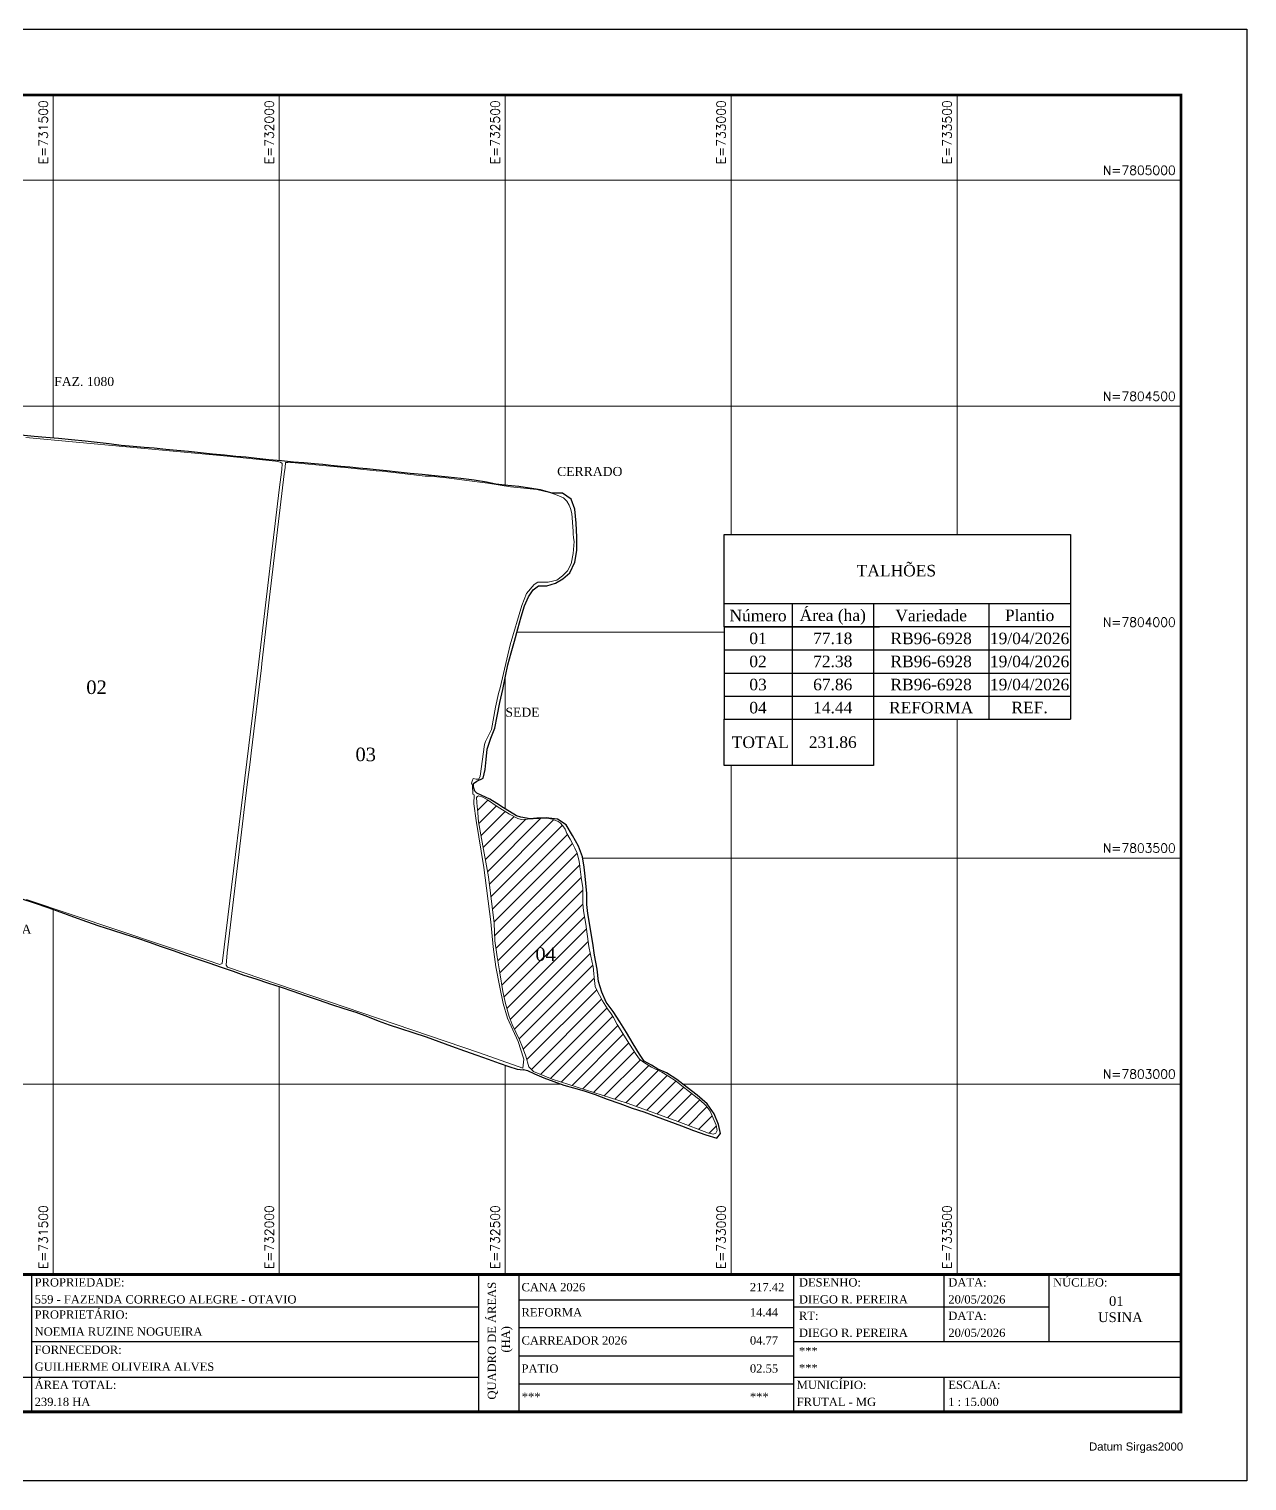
# Model space of a CAD drawing. Extents: x 729598 to 734142, y 7802122 to 7805334.
# Drawn here: x 731447 to 734142, y 7802122 to 7805334 of the extents above; entities that cross this region are included whole.
import ezdxf
from ezdxf.enums import TextEntityAlignment as Align

# ---------------------------------------------------------------- set-up
doc = ezdxf.new("R2010")
doc.units = 0
doc.linetypes.add('DASHED2', pattern=[0.375, 0.25, -0.125])
doc.layers.add('0114000559', color=1, linetype='Continuous', lineweight=25)
doc.layers.add('MALHA', color=8, linetype='Continuous', lineweight=9)
for name, color, linetype in [('0114000559002', 5, 'Continuous'), ('0114000559003', 5, 'Continuous'), ('0114000559015', 5, 'Continuous'), ('FOLHA', 5, 'Continuous'), ('NUMERAÇÕES', 7, 'Continuous'), ('TABELAS', 7, 'Continuous'), ('texto', 7, 'Continuous')]:
    doc.layers.add(name, color=color, linetype=linetype)
doc.layers.add('NUMERAÇÕES DOS TALHÕES', color=7, linetype='Continuous', true_color=0xffffff)
doc.styles.add('AGROCAD', font='romans.shx')
doc.styles.add('AREAS', font='times.ttf')
doc.styles.add('marcelo', font='arial.ttf')

# ---------------------------------------------------------------- blocks, each defined once
blk = doc.blocks.new('area_de_talhao')
at = {"layer": 'NUMERAÇÕES', "linetype": 'Continuous', "style": 'AREAS'}
blk.add_attdef('NRO', text='', height=20, dxfattribs=at).set_placement((0, 6.1), align=Align.CENTER)
blk = doc.blocks.new('coordi')
at = {"layer": 'MALHA', "linetype": 'Continuous', "style": 'AGROCAD'}
blk.add_attdef('COORDI', (6, 6), '', height=10, dxfattribs=at)
blk = doc.blocks.new('coordf')
at = {"layer": 'MALHA', "linetype": 'Continuous', "style": 'AGROCAD'}
blk.add_attdef('COORDF', text='', height=10, dxfattribs=at).set_placement((-6, 6), align=Align.RIGHT)

msp = doc.modelspace()

# ---------------------------------------------------------------- hatches: boundary and pattern name
at = {"layer": 'NUMERAÇÕES DOS TALHÕES', "linetype": 'DASHED2', "ltscale": 100}
h = msp.add_hatch(dxfattribs=at)
h.set_pattern_fill('ANSI31', color=5, scale=7)
h.paths.add_polyline_path([(732702.6, 7803209.3), (732699.5, 7803215.5), (732697.7, 7803229.2), (732696.3, 7803243.7), (732695, 7803260.3), (732692.3, 7803268.9), (732685.3, 7803304.5), (732678.6, 7803353.6), (732673.2, 7803383.1), (732671.9, 7803399.6), (732672.2, 7803413.5), (732671.7, 7803435), (732668.8, 7803452.2), (732666.4, 7803475.8), (732664.1, 7803492.3), (732659.6, 7803510.8), (732654.6, 7803521.8), (732649.4, 7803531.9), (732643.7, 7803541.7), (732636.8, 7803554.3), (732632.8, 7803564.1), (732628.1, 7803571.5), (732621.9, 7803578), (732617.4, 7803580.8), (732604.8, 7803585.8), (732592, 7803588.6), (732574.9, 7803587.9), (732549.4, 7803585.9), (732535.6, 7803585.3), (732527.9, 7803587.8), (732509.4, 7803597.4), (732482.1, 7803613.8), (732460.9, 7803628.6), (732450.9, 7803634.5), (732440.8, 7803637.4), (732436.4, 7803634.5), (732437.1, 7803622.6), (732439.5, 7803600.3), (732441.5, 7803580.2), (732448, 7803543.3), (732463.1, 7803458.7), (732476, 7803356.2), (732477.6, 7803316.9), (732482.3, 7803281.3), (732488.4, 7803246.2), (732494.7, 7803205), (732500.6, 7803178), (732509, 7803149.1), (732515.8, 7803131.9), (732532.1, 7803098.1), (732538.4, 7803081.4), (732546, 7803061.4), (732552.6, 7803038.1), (732562.6, 7803027.9), (732603.8, 7803011), (732770.2, 7802957.5), (732884.1, 7802916.6), (732950.2, 7802891.6), (732961.2, 7802889.3), (732966.6, 7802891.2), (732969.6, 7802897.4), (732967.3, 7802909.3), (732954.1, 7802940), (732945.1, 7802951.7), (732930, 7802966.1), (732925.3, 7802969.8), (732891, 7802996.3), (732878.4, 7803006), (732860.3, 7803018.1), (732846.5, 7803026.5), (732824.1, 7803037.4), (732805.9, 7803048.1), (732797.6, 7803055.1), (732789.7, 7803065.3), (732775.1, 7803088.3), (732748, 7803131.9), (732739.8, 7803147.5), (732734.4, 7803155.7), (732726.5, 7803166.1), (732715.2, 7803184)])
h.paths.add_polyline_path([(732560, 7803264.3), (732619.5, 7803264.3), (732619.5, 7803310), (732560, 7803310)], flags=24)

# ---------------------------------------------------------------- linework, layer by layer
at = {"layer": '0114000559', "color": 1, "linetype": 'Continuous'}
msp.add_lwpolyline([(731428.3, 7803410.8), (731457.7, 7803400.6), (731488.1, 7803390.3), (731516.8, 7803380), (731544.8, 7803370.2), (731573.7, 7803360), (731601.4, 7803349.9), (731629.4, 7803340.9), (731658.6, 7803332), (731686.9, 7803322.5), (731712.7, 7803313.6), (731739, 7803304.7), (731765.6, 7803295.2), (731791.8, 7803285.8), (731818, 7803276.9), (731844.5, 7803267.9), (731871.4, 7803258.8), (731898.6, 7803249.5), (731922.1, 7803241.2), (731948.6, 7803232.7), (731976.8, 7803223.1), (732004.3, 7803214), (732030.6, 7803205.3), (732057.6, 7803195.9), (732086.2, 7803186.2), (732115.6, 7803176.1), (732143.2, 7803166.9), (732169.4, 7803158.7), (732195.6, 7803149.6), (732219.4, 7803139.8), (732243.5, 7803131.3), (732268.9, 7803123.2), (732295.7, 7803114), (732325, 7803104.2), (732353.5, 7803094.4), (732381.4, 7803084), (732410.1, 7803073.8), (732437.3, 7803064.2), (732462.7, 7803055.2), (732487, 7803046.4), (732508.3, 7803038.8), (732526.7, 7803033.1), (732539.7, 7803031.6), (732540.5, 7803031.9), (732549.3, 7803030), (732564.9, 7803022.6), (732585.8, 7803014), (732607.9, 7803005.4), (732629.7, 7802997.7), (732651.3, 7802991.3), (732674.8, 7802984.7), (732699.4, 7802976.6), (732726.1, 7802966.8), (732753.7, 7802956.6), (732781.5, 7802946.7), (732807.1, 7802938.2), (732834.5, 7802928), (732862.4, 7802918), (732890.3, 7802907.4), (732916.7, 7802897.5), (732944.5, 7802887.4), (732968.5, 7802880.5), (732976.8, 7802890.4), (732972.2, 7802910.6), (732962.3, 7802934.2), (732947.3, 7802956.3), (732925, 7802975.1), (732902.9, 7802992.7), (732879.8, 7803010.1), (732857.1, 7803024.8), (732838.1, 7803032.6), (732823.7, 7803041.4), (732807.8, 7803050.3), (732797.4, 7803066.2), (732783.6, 7803088.7), (732768.3, 7803113.9), (732754, 7803137.3), (732739.2, 7803160.3), (732723.9, 7803181.4), (732713.8, 7803203.5), (732706.8, 7803227.2), (732703.7, 7803254.4), (732697.5, 7803285.3), (732694.4, 7803311.4), (732683, 7803377.4), (732680.9, 7803397), (732680.6, 7803421.5), (732678.9, 7803444.2), (732676.9, 7803460), (732675.2, 7803479.7), (732671.1, 7803502.5), (732662.1, 7803526.4), (732648.8, 7803550.1), (732635.2, 7803573.5), (732615.6, 7803585.9), (732591.1, 7803588.9), (732570.2, 7803588.5), (732555.3, 7803587.1), (732534.6, 7803590.2), (732525.2, 7803593.7), (732510.1, 7803602.8), (732496.5, 7803611.3), (732481.7, 7803620.5), (732466.3, 7803630.2), (732437.4, 7803643.6), (732433.2, 7803647.7), (732430, 7803656.8), (732430.4, 7803665), (732437.8, 7803670.5), (732451.5, 7803676.7), (732455.9, 7803695.9), (732457.8, 7803718.4), (732460.6, 7803741.2), (732468.4, 7803765), (732477.2, 7803787.4), (732482.6, 7803814.3), (732488.5, 7803844.1), (732495.1, 7803873.3), (732501.1, 7803902.5), (732506.4, 7803927.7), (732513.3, 7803954), (732521.1, 7803979.9), (732528.2, 7804007.1), (732535.3, 7804033.6), (732542.6, 7804057.8), (732551.5, 7804078.2), (732561.9, 7804093.8), (732574.1, 7804102.2), (732592.3, 7804102.6), (732611.4, 7804108.2), (732628.1, 7804118.2), (732643.6, 7804131.4), (732654.2, 7804154.6), (732659, 7804180.3), (732658.6, 7804210.1), (732656.9, 7804240.7), (732654.3, 7804271.8), (732646, 7804294.2), (732627.3, 7804307.4), (732604.5, 7804307.8), (732578.4, 7804314.9), (732554.1, 7804318.6), (732530.2, 7804322.3), (732505.7, 7804324.5), (732479.7, 7804327.7), (732459, 7804331.7), (732431.2, 7804336.4), (732402, 7804339.8), (732373.8, 7804343.1), (732344.2, 7804345.7), (732316.6, 7804348.4), (732289.9, 7804351.3), (732263.6, 7804353.9), (732237.3, 7804357.1), (732215, 7804359.1), (732195.1, 7804361), (732175.9, 7804362.7), (732156.6, 7804364.7), (732136.4, 7804366.7), (732114.6, 7804369), (732096.5, 7804371.1), (732078.1, 7804372.7), (732054.7, 7804374.2), (732032, 7804375.7), (732005.3, 7804378.8), (731977.5, 7804381), (731950.9, 7804384.2), (731926, 7804386.8), (731904.4, 7804388.9), (731879.3, 7804391.8), (731852.3, 7804393.9), (731825.9, 7804396.7), (731799.2, 7804399.5), (731774, 7804401.9), (731749, 7804404.1), (731723.6, 7804406.8), (731701, 7804408.8), (731677.2, 7804410.9), (731650.4, 7804413.2), (731624, 7804416.6), (731597.7, 7804419.3), (731570.5, 7804422.8), (731540.6, 7804425.8), (731511.6, 7804428.6), (731484, 7804430.9), (731458.1, 7804433.1), (731428.4, 7804435.8)], dxfattribs=at)
at = {"layer": '0114000559002', "lineweight": 20}
msp.add_lwpolyline([(731439.4, 7804430.9), (731885, 7804389.1), (731991.8, 7804378), (732003, 7804376.2), (732006.6, 7804373.1), (732005.8, 7804359.9), (731999.8, 7804315.1), (731982.6, 7804165.7), (731941.4, 7803815.4), (731873.7, 7803266.9), (731868.6, 7803264.2), (731840.5, 7803274.1), (731441.2, 7803408.6)], dxfattribs=at)
at = {"layer": '0114000559003', "lineweight": 20}
msp.add_lwpolyline([(731882.8, 7803262.8), (731884.8, 7803290.6), (731929.2, 7803662.8), (731935.8, 7803712), (731937.9, 7803732.2), (731960.7, 7803921.3), (731961.7, 7803930.3), (731979, 7804077.5), (732011, 7804350.1), (732013.5, 7804364.6), (732013.9, 7804375), (732019.3, 7804375.6), (732035.2, 7804374.3), (732049.6, 7804373.1), (732143.9, 7804364.1), (732152.4, 7804363.4), (732215, 7804357.1), (732227.8, 7804356.4), (732323.5, 7804345.4), (732336.6, 7804344.7), (732355.6, 7804343.1), (732370.3, 7804341.4), (732437.9, 7804332.7), (732461.6, 7804329.7), (732512.2, 7804321.6), (732570, 7804315.3), (732598.4, 7804309.2), (732611.6, 7804304.8), (732629.4, 7804297.1), (732636.9, 7804290), (732641.9, 7804281.2), (732644.4, 7804273.4), (732647.7, 7804262.3), (732650.9, 7804223.3), (732650.9, 7804217.5), (732651.7, 7804208.4), (732652.6, 7804200.2), (732650.3, 7804173.9), (732646.4, 7804150.8), (732638.3, 7804135.8), (732627.3, 7804124.3), (732614.5, 7804114.6), (732595, 7804110.5), (732572.8, 7804110.3), (732564.2, 7804105.6), (732547.2, 7804085.1), (732536.8, 7804058.8), (732511.5, 7803972.2), (732489.1, 7803876.4), (732485.5, 7803864.1), (732479.1, 7803833.9), (732470.2, 7803784.3), (732456.7, 7803758.2), (732454.1, 7803751), (732445.2, 7803681.2), (732441.9, 7803674.8), (732436, 7803674.5), (732429.7, 7803676), (732426.8, 7803670.5), (732425.6, 7803665.5), (732427.7, 7803660.6), (732428.5, 7803641.1), (732431.6, 7803640), (732431.1, 7803619.8), (732436, 7803583.3), (732453.1, 7803478.8), (732468.3, 7803358.8), (732473.9, 7803303.3), (732479.6, 7803259), (732488.3, 7803214.7), (732495.6, 7803178.4), (732505.3, 7803145.4), (732528.9, 7803093.9), (732540.5, 7803057.4), (732541.6, 7803055), (732539, 7803035), (732443.3, 7803069), (731885.5, 7803258.4)], close=True, dxfattribs=at)
at = {"layer": '0114000559015', "lineweight": 20}
msp.add_lwpolyline([(732546, 7803061.4), (732552.6, 7803038.1), (732562.6, 7803027.9), (732603.8, 7803011), (732770.2, 7802957.5), (732884.1, 7802916.6), (732950.2, 7802891.6), (732961.2, 7802889.3), (732966.6, 7802891.2), (732969.6, 7802897.4), (732967.3, 7802909.3), (732954.1, 7802940), (732945.1, 7802951.7), (732930, 7802966.1), (732925.3, 7802969.8), (732891, 7802996.3), (732878.4, 7803006), (732860.3, 7803018.1), (732846.5, 7803026.5), (732824.1, 7803037.4), (732805.9, 7803048.1), (732797.6, 7803055.1), (732789.7, 7803065.3), (732775.1, 7803088.3), (732748, 7803131.9), (732739.8, 7803147.5), (732734.4, 7803155.7), (732726.5, 7803166.1), (732715.2, 7803184), (732702.6, 7803209.3), (732699.5, 7803215.5), (732697.7, 7803229.2), (732696.3, 7803243.7), (732695, 7803260.3), (732692.3, 7803268.9), (732685.3, 7803304.5), (732678.6, 7803353.6), (732673.2, 7803383.1), (732671.9, 7803399.6), (732672.2, 7803413.5), (732671.7, 7803435), (732668.8, 7803452.2), (732666.4, 7803475.8), (732664.1, 7803492.3), (732659.6, 7803510.8), (732654.6, 7803521.8), (732649.4, 7803531.9), (732643.7, 7803541.7), (732636.8, 7803554.3), (732632.8, 7803564.1), (732628.1, 7803571.5), (732621.9, 7803578), (732617.4, 7803580.8), (732604.8, 7803585.8), (732592, 7803588.6), (732574.9, 7803587.9), (732549.4, 7803585.9), (732535.6, 7803585.3), (732527.9, 7803587.8), (732509.4, 7803597.4), (732482.1, 7803613.8), (732460.9, 7803628.6), (732450.9, 7803634.5), (732440.8, 7803637.4), (732436.4, 7803634.5), (732437.1, 7803622.6), (732439.5, 7803600.3), (732441.5, 7803580.2), (732448, 7803543.3), (732463.1, 7803458.7), (732476, 7803356.2), (732477.6, 7803316.9), (732482.3, 7803281.3), (732488.4, 7803246.2), (732494.7, 7803205), (732500.6, 7803178), (732509, 7803149.1), (732515.8, 7803131.9), (732532.1, 7803098.1), (732538.4, 7803081.4), (732546, 7803061.4)], close=True, dxfattribs=at)
at = {"layer": 'FOLHA', "color": 5}
msp.add_lwpolyline([(734141.6, 7802121.7), (729597.5, 7802121.7), (729597.5, 7805334.4), (734141.6, 7805334.4)], close=True, dxfattribs=at)
at = {"layer": 'FOLHA', "color": 5, "const_width": 6.12}
for points in [[(729750.4, 7805188.7), (733995.8, 7805188.7), (733995.8, 7802274.6), (729750.4, 7802274.6)], [(731088.2, 7802578.5), (733995.8, 7802578.5), (733995.8, 7802274.6), (731088.2, 7802274.6)]]:
    msp.add_lwpolyline(points, close=True, dxfattribs=at)
at = {"layer": 'FOLHA', "color": 5}
for points in [[(731451.7, 7802578.5), (731451.7, 7802274.6)], [(732440.9, 7802578.5), (732440.9, 7802274.6)], [(732531.2, 7802274.3), (732531.2, 7802578.5)], [(733138, 7802578.5), (733138, 7802274.6)], [(733471, 7802578.5), (733471, 7802430.8)], [(733703, 7802578.5), (733702.9, 7802429.4)], [(732531.6, 7802522.7), (733138, 7802522.7)], [(731451.7, 7802507.2), (732440.9, 7802507.2)], [(733138.7, 7802507.2), (733701.7, 7802507.2)], [(733138, 7802460.6), (732531.6, 7802460.6)], [(732440.9, 7802429.5), (731451.7, 7802429.5)], [(733995.8, 7802429.4), (733138.7, 7802429.5)], [(732531.6, 7802398.4), (733138, 7802398.4)], [(731088.2, 7802351.7), (732440.9, 7802351.7)], [(733138, 7802336.2), (732531.6, 7802336.2)], [(733138.7, 7802351.7), (733995.8, 7802351.7)], [(733471, 7802351.7), (733471, 7802275.3)]]:
    msp.add_lwpolyline(points, dxfattribs=at)
at = {"layer": 'MALHA'}
for points in [[(731500, 7804429.6), (731500, 7805188.7)], [(732000, 7804379.2), (732000, 7805188.7)], [(732500, 7804325.2), (732500, 7805188.7)], [(733000, 7804216), (733000, 7805188.7)], [(733500, 7804216), (733500, 7805188.7)], [(730768.9, 7805000), (733995.8, 7805000)], [(730779.6, 7804500), (733995.8, 7804500)], [(732526.3, 7804000), (732984.4, 7804000)], [(732500, 7803609.1), (732500, 7803897)], [(733500, 7802578.5), (733500, 7803807.4)], [(733000, 7802578.5), (733000, 7803705.2)], [(732671.5, 7803500), (733995.8, 7803500)], [(731500, 7802578.5), (731500, 7803386)], [(732000, 7802578.5), (732000, 7803215.4)], [(732500, 7802578.5), (732500, 7803041.8)], [(729750.4, 7803000), (732623.2, 7803000)], [(732893.2, 7803000), (733995.8, 7803000)]]:
    msp.add_lwpolyline(points, dxfattribs=at)
at = {"layer": 'TABELAS'}
for p, q in [((732984.4, 7804011.7), (732984.4, 7804216)), ((732984.4, 7804216), (733750.9, 7804216)), ((733750.9, 7804216), (733750.9, 7803960.6)), ((733750.9, 7804062.8), (732984.4, 7804062.8)), ((733134.9, 7804062.8), (733134.9, 7804011.7)), ((733315, 7804062.8), (733315, 7804011.7)), ((733570.4, 7804062.8), (733570.4, 7804011.7)), ((732984.4, 7804011.7), (732984.4, 7803960.6)), ((732984.4, 7804011.7), (733328.7, 7804011.7)), ((733750.9, 7804011.7), (732984.4, 7804011.7)), ((733134.9, 7804011.7), (733134.9, 7803960.6)), ((733315, 7804011.7), (733315, 7803960.6)), ((733570.4, 7804011.7), (733570.4, 7803960.6)), ((733570.4, 7804011.7), (733570.4, 7803960.6)), ((733750.9, 7804011.7), (733750.9, 7803960.6)), ((732984.4, 7803960.6), (732984.4, 7803909.5)), ((732984.4, 7803960.6), (733750.9, 7803960.6)), ((733134.9, 7803960.6), (733134.9, 7803909.5)), ((733315, 7803960.6), (733315, 7803909.5)), ((733570.4, 7803960.6), (733570.4, 7803909.5)), ((733570.4, 7803960.6), (733570.4, 7803909.5)), ((733750.9, 7803960.6), (733750.9, 7803909.5)), ((732984.4, 7803909.5), (732984.4, 7803858.5)), ((732984.4, 7803909.5), (733750.9, 7803909.5)), ((733134.9, 7803909.5), (733134.9, 7803858.5)), ((733315, 7803909.5), (733315, 7803858.5)), ((733570.4, 7803909.5), (733570.4, 7803858.5)), ((733570.4, 7803909.5), (733570.4, 7803858.5)), ((733750.9, 7803909.5), (733750.9, 7803858.5)), ((732984.4, 7803858.5), (732984.4, 7803807.4)), ((732984.4, 7803858.5), (733750.9, 7803858.5)), ((733134.9, 7803858.5), (733134.9, 7803807.4)), ((733315, 7803858.5), (733315, 7803807.4)), ((733570.4, 7803858.5), (733570.4, 7803807.4)), ((733570.4, 7803858.5), (733570.4, 7803807.4)), ((733750.9, 7803858.5), (733750.9, 7803807.4)), ((732984.4, 7803705.2), (732984.4, 7803807.4)), ((732984.4, 7803807.4), (733750.9, 7803807.4)), ((733134.9, 7803807.4), (733134.9, 7803705.2)), ((733315, 7803807.4), (733315, 7803705.2)), ((733315, 7803705.2), (732984.4, 7803705.2))]:
    msp.add_line(p, q, dxfattribs=at)

# ---------------------------------------------------------------- block references
at = {"layer": 'MALHA', "linetype": 'DASHED2', "ltscale": 100}
ref = msp.add_blockref('coordf', (731500, 7805188.7), dxfattribs=dict(at, xscale=2, yscale=2, rotation=90))
ref.add_attrib('COORDF', 'E=731500', dxfattribs={"linetype": 'DASHED2', "ltscale": 100, "height": 20, "rotation": 90, "style": 'AGROCAD'}).set_placement((731488, 7805176.7), align=Align.RIGHT)
ref = msp.add_blockref('coordf', (732000, 7805188.7), dxfattribs=dict(at, xscale=2, yscale=2, rotation=90))
ref.add_attrib('COORDF', 'E=732000', dxfattribs={"linetype": 'DASHED2', "ltscale": 100, "height": 20, "rotation": 90, "style": 'AGROCAD'}).set_placement((731988, 7805176.7), align=Align.RIGHT)
ref = msp.add_blockref('coordf', (732500, 7805188.7), dxfattribs=dict(at, xscale=2, yscale=2, rotation=90))
ref.add_attrib('COORDF', 'E=732500', dxfattribs={"linetype": 'DASHED2', "ltscale": 100, "height": 20, "rotation": 90, "style": 'AGROCAD'}).set_placement((732488, 7805176.7), align=Align.RIGHT)
ref = msp.add_blockref('coordf', (733000, 7805188.7), dxfattribs=dict(at, xscale=2, yscale=2, rotation=90))
ref.add_attrib('COORDF', 'E=733000', dxfattribs={"linetype": 'DASHED2', "ltscale": 100, "height": 20, "rotation": 90, "style": 'AGROCAD'}).set_placement((732988, 7805176.7), align=Align.RIGHT)
ref = msp.add_blockref('coordf', (733500, 7805188.7), dxfattribs=dict(at, xscale=2, yscale=2, rotation=90))
ref.add_attrib('COORDF', 'E=733500', dxfattribs={"linetype": 'DASHED2', "ltscale": 100, "height": 20, "rotation": 90, "style": 'AGROCAD'}).set_placement((733488, 7805176.7), align=Align.RIGHT)
ref = msp.add_blockref('coordf', (733995.8, 7805000), dxfattribs=dict(at, xscale=2, yscale=2))
ref.add_attrib('COORDF', 'N=7805000', dxfattribs={"linetype": 'DASHED2', "ltscale": 100, "height": 20, "style": 'AGROCAD'}).set_placement((733983.8, 7805012), align=Align.RIGHT)
ref = msp.add_blockref('coordf', (733995.8, 7804500), dxfattribs=dict(at, xscale=2, yscale=2))
ref.add_attrib('COORDF', 'N=7804500', dxfattribs={"linetype": 'DASHED2', "ltscale": 100, "height": 20, "style": 'AGROCAD'}).set_placement((733983.8, 7804512), align=Align.RIGHT)
ref = msp.add_blockref('coordf', (733995.8, 7804000), dxfattribs=dict(at, xscale=2, yscale=2))
ref.add_attrib('COORDF', 'N=7804000', dxfattribs={"linetype": 'DASHED2', "ltscale": 100, "height": 20, "style": 'AGROCAD'}).set_placement((733983.8, 7804012), align=Align.RIGHT)
ref = msp.add_blockref('coordf', (733995.8, 7803500), dxfattribs=dict(at, xscale=2, yscale=2))
ref.add_attrib('COORDF', 'N=7803500', dxfattribs={"linetype": 'DASHED2', "ltscale": 100, "height": 20, "style": 'AGROCAD'}).set_placement((733983.8, 7803512), align=Align.RIGHT)
ref = msp.add_blockref('coordf', (733995.8, 7803000), dxfattribs=dict(at, xscale=2, yscale=2))
ref.add_attrib('COORDF', 'N=7803000', dxfattribs={"linetype": 'DASHED2', "ltscale": 100, "height": 20, "style": 'AGROCAD'}).set_placement((733983.8, 7803012), align=Align.RIGHT)
ref = msp.add_blockref('coordi', (731500, 7802578.5), dxfattribs=dict(at, xscale=2, yscale=2, rotation=90))
ref.add_attrib('COORDI', 'E=731500', (731488, 7802590.5), dxfattribs={"linetype": 'DASHED2', "ltscale": 100, "height": 20, "rotation": 90, "style": 'AGROCAD'})
ref = msp.add_blockref('coordi', (732000, 7802578.5), dxfattribs=dict(at, xscale=2, yscale=2, rotation=90))
ref.add_attrib('COORDI', 'E=732000', (731988, 7802590.5), dxfattribs={"linetype": 'DASHED2', "ltscale": 100, "height": 20, "rotation": 90, "style": 'AGROCAD'})
ref = msp.add_blockref('coordi', (732500, 7802578.5), dxfattribs=dict(at, xscale=2, yscale=2, rotation=90))
ref.add_attrib('COORDI', 'E=732500', (732488, 7802590.5), dxfattribs={"linetype": 'DASHED2', "ltscale": 100, "height": 20, "rotation": 90, "style": 'AGROCAD'})
ref = msp.add_blockref('coordi', (733000, 7802578.5), dxfattribs=dict(at, xscale=2, yscale=2, rotation=90))
ref.add_attrib('COORDI', 'E=733000', (732988, 7802590.5), dxfattribs={"linetype": 'DASHED2', "ltscale": 100, "height": 20, "rotation": 90, "style": 'AGROCAD'})
ref = msp.add_blockref('coordi', (733500, 7802578.5), dxfattribs=dict(at, xscale=2, yscale=2, rotation=90))
ref.add_attrib('COORDI', 'E=733500', (733488, 7802590.5), dxfattribs={"linetype": 'DASHED2', "ltscale": 100, "height": 20, "rotation": 90, "style": 'AGROCAD'})
at = {"layer": 'NUMERAÇÕES DOS TALHÕES'}
ref = msp.add_blockref('area_de_talhao', (731596, 7803853.9), dxfattribs=dict(at, xscale=1.5, yscale=1.5, zscale=1.5))
ref.add_attrib('NRO', '02', dxfattribs={"layer": 'NUMERAÇÕES', "height": 30, "style": 'AREAS'}).set_placement((731596, 7803863), align=Align.CENTER)
ref = msp.add_blockref('area_de_talhao', (732191.6, 7803705.3), dxfattribs=dict(at, xscale=1.5, yscale=1.5, zscale=1.5))
ref.add_attrib('NRO', '03', dxfattribs={"layer": 'NUMERAÇÕES', "height": 30, "style": 'AREAS'}).set_placement((732191.6, 7803714.4), align=Align.CENTER)
ref = msp.add_blockref('area_de_talhao', (732589.7, 7803263.3), dxfattribs=dict(at, xscale=1.5, yscale=1.5, zscale=1.5))
ref.add_attrib('NRO', '04', dxfattribs={"layer": 'NUMERAÇÕES', "height": 30, "style": 'AREAS'}).set_placement((732589.7, 7803272.4), align=Align.CENTER)

# ---------------------------------------------------------------- texts
at = {"layer": 'FOLHA', "color": 7, "attachment_point": 4, "style": 'AREAS'}
for s, insert, char_height in [('PROPRIEDADE:', (731459, 7802561), 18.363), ('CANA 2026 ', (732536.4, 7802550.5), 18.36), ('217.42', (733041.7, 7802550.5), 18.36), ('DESENHO:', (733150.2, 7802561), 18.36), ('DATA:', (733480.7, 7802561), 18.36), ('NÚCLEO:', (733712.6, 7802561), 18.36), ('559 - FAZENDA CORREGO ALEGRE - OTAVIO', (731459, 7802523.4), 18.363), ('DIEGO R. PEREIRA', (733150.2, 7802523.4), 18.363), ('20/05/2026', (733480.7, 7802523.4), 18.36), ('   01\\PUSINA', (733812, 7802501.7), 21.42), ('PROPRIETÁRIO:', (731459, 7802489.7), 18.363), ('REFORMA', (732536.4, 7802494.8), 18.36), ('14.44', (733041.7, 7802494.8), 18.36), ('RT:', (733150.2, 7802487.1), 18.36), ('DATA:', (733480.7, 7802487.1), 18.36), ('NOEMIA RUZINE NOGUEIRA', (731459, 7802452.1), 18.363), ('DIEGO R. PEREIRA', (733150.2, 7802449.5), 18.363), ('20/05/2026', (733480.7, 7802449.5), 18.36), ('CARREADOR 2026', (732536.4, 7802432.6), 18.363), ('04.77', (733041.7, 7802432.6), 18.36), ('FORNECEDOR:', (731459, 7802411.9), 18.363), ('***', (733150.2, 7802409.3), 18.36), ('GUILHERME OLIVEIRA ALVES', (731459, 7802374.4), 18.363), ('PATIO', (732536.4, 7802370.4), 18.36), ('02.55', (733041.7, 7802370.4), 18.36), ('***', (733150.2, 7802371.7), 18.36), ('ÁREA TOTAL:', (731459, 7802334.2), 18.363), ('MUNICÍPIO:', (733145.3, 7802334.2), 18.36), ('ESCALA:', (733480.7, 7802334.2), 18.36), ('239.18 HA', (731459, 7802296.6), 18.36), ('***', (732536.9, 7802308.2), 18.36), ('***', (733041.7, 7802308.2), 18.36), ('FRUTAL - MG', (733145.3, 7802296.6), 18.363), ('1 : 15.000', (733480.7, 7802296.6), 18.36)]:
    msp.add_mtext(s, dxfattribs=dict(at, insert=insert, char_height=char_height))
at = {"layer": 'FOLHA', "color": 7, "insert": (732489, 7802301.8), "char_height": 18.363, "attachment_point": 4, "rotation": 90, "style": 'AREAS'}
msp.add_mtext('QUADRO DE ÁREAS\\P               (HA)', dxfattribs=at)
at = {"layer": 'NUMERAÇÕES DOS TALHÕES', "color": 0, "char_height": 20, "attachment_point": 1, "style": 'AREAS'}
for s, insert in [('FAZ. 1080', (731502.3, 7804564.6)), ('CERRADO', (732615.2, 7804365.5)), ('SEDE', (732500.7, 7803832.8)), ('LAVOURA', (731304.3, 7803352.5))]:
    msp.add_mtext_dynamic_manual_height_columns(s, width=285.793, gutter_width=12.5, heights=[0], dxfattribs=dict(at, insert=insert))
at = {"layer": 'TABELAS', "style": 'AREAS'}
for s, p in [('TALHÕES', (733365.8, 7804139.4)), ('Número', (733059.7, 7804037.2)), ('Área (ha)', (733225, 7804037.2)), ('Variedade', (733442.7, 7804037.2)), ('01', (733059.7, 7803986.1)), ('77.18', (733225, 7803986.1)), ('RB96-6928', (733442.7, 7803986.1)), ('19/04/2026', (733660.6, 7803986.1)), ('02', (733059.7, 7803935.1)), ('72.38', (733225, 7803935.1)), ('RB96-6928', (733442.7, 7803935.1)), ('19/04/2026', (733660.6, 7803935.1)), ('03', (733059.7, 7803884)), ('67.86', (733225, 7803884)), ('RB96-6928', (733442.7, 7803884)), ('19/04/2026', (733660.6, 7803884)), ('231.86', (733225, 7803756.3))]:
    msp.add_text(s, height=25.54, dxfattribs=at).set_placement(p, align=Align.MIDDLE)
msp.add_text('Plantio', height=25.54, dxfattribs=at).set_placement((733660.6, 7804037.2), align=Align.MIDDLE_CENTER)
at = {"layer": 'TABELAS', "color": 5, "style": 'AREAS'}
for s, p in [('04', (733059.7, 7803832.9)), ('14.44', (733225, 7803832.9)), ('REFORMA', (733442.7, 7803832.9)), ('REF.', (733660.6, 7803832.9))]:
    msp.add_text(s, height=25.54, dxfattribs=at).set_placement(p, align=Align.MIDDLE)
at = {"layer": 'TABELAS', "color": 1, "style": 'AREAS'}
msp.add_text('TOTAL', height=25.54, dxfattribs=at).set_placement((733001.5, 7803743.5))
at = {"layer": 'texto', "linetype": 'Continuous', "lineweight": 9, "style": 'marcelo'}
msp.add_text('Datum Sirgas2000', height=18, dxfattribs=at).set_placement((733792.1, 7802206.9), align=Align.TOP_LEFT)

doc.saveas('drawing.dxf')
